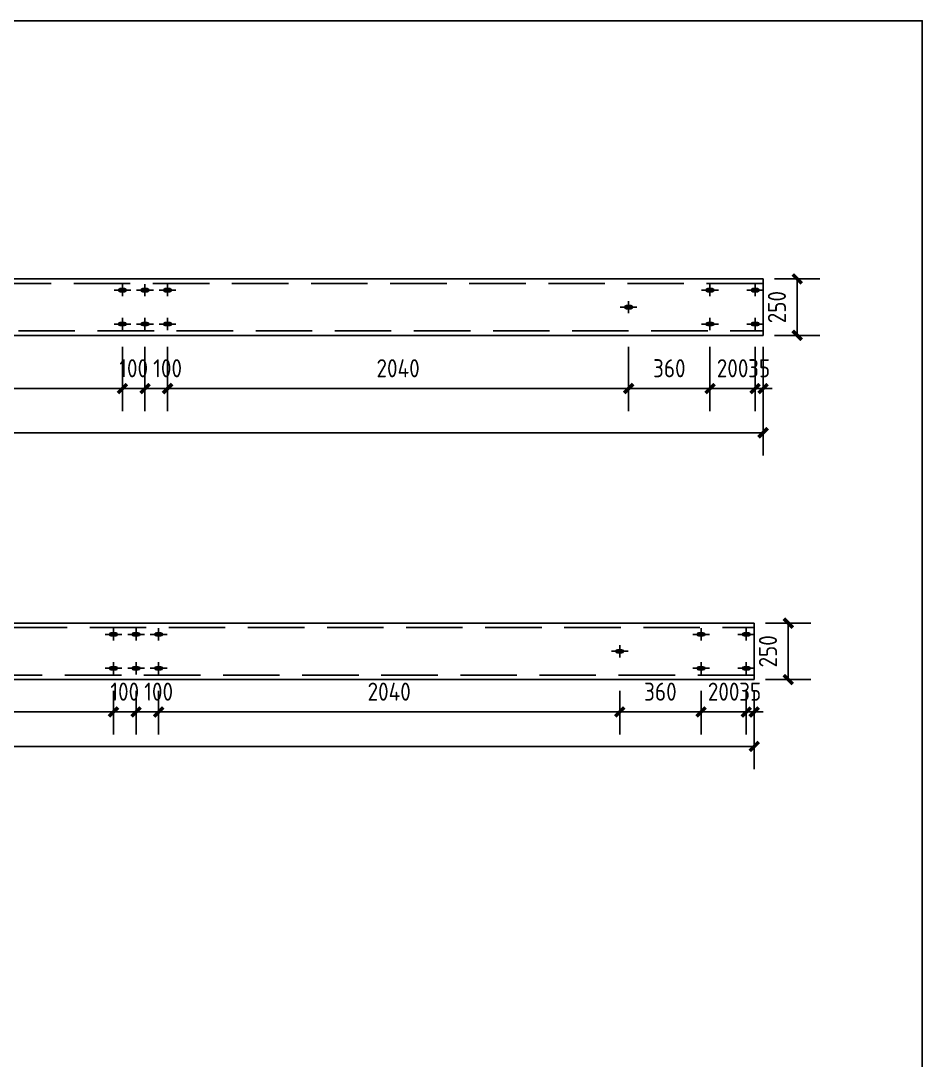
# Model space of a CAD drawing. Extents: x 411778 to 673094, y -11605 to 324395.
# Drawn here: x 657310 to 661299, y 67794 to 72395 of the extents above; entities that cross this region are included whole.
import ezdxf

# ---------------------------------------------------------------- set-up
doc = ezdxf.new("R2010")
doc.units = 0
doc.header["$LTSCALE"] = 1000
doc.header["$MEASUREMENT"] = 0
doc.linetypes.add('DASH', pattern=[0.35, 0.25, -0.1])
doc.styles.get("Standard").update_dxf_attribs({"font": 'gbenor.shx', "bigfont": 'gbcbig.shx'})
doc.dimstyles.get("Standard").update_dxf_attribs({"dimscale": 100, "dimtxt": 3.5, "dimasz": 1, "dimexe": 2.5, "dimexo": 3, "dimgap": 1.5, "dimtad": 1, "dimdec": 0, "dimzin": 0, "dimdsep": 46, "dimtxsty": 'Standard', "dimblk": 'ARCHTICK', "dimcen": 0.09, "dimadec": 0, "dimazin": 0, "dimtfac": 1, "dimtdec": 0, "dimtix": 1, "dimtmove": 2, "dimatfit": 3, "dimfxl": 1, "dimtolj": 1, "dimtzin": 0, "dimarcsym": 0})

# ---------------------------------------------------------------- blocks, each defined once
blk = doc.blocks.new('_ArchTick')
at = {"color": 0, "linetype": 'ByBlock', "const_width": 0.4}
blk.add_lwpolyline([(-0.5, -0.5), (0.5, 0.5)], dxfattribs=at)
blk = doc.blocks.new('*D1939')
at = {"color": 3, "lineweight": -2}
for p, q in [((653100, 70952.5), (653100, 70471.5)), ((660595, 70952.5), (660595, 70471.5)), ((653100, 70571.5), (660595, 70571.5))]:
    blk.add_line(p, q, dxfattribs=at)
at = {"layer": 'Defpoints', "color": 0}
for p in [(653100, 71002.5), (660595, 71002.5), (660595, 70571.5)]:
    blk.add_point(p, dxfattribs=at)
at = {"color": 3, "lineweight": -2, "xscale": 40, "yscale": 40, "zscale": 40, "rotation": 180}
blk.add_blockref('_ArchTick', (653100, 70571.5), dxfattribs=at)
at = {"color": 3, "lineweight": -2, "xscale": 40, "yscale": 40, "zscale": 40}
blk.add_blockref('_ArchTick', (660595, 70571.5), dxfattribs=at)
at = {"color": 0, "insert": (656847.5, 70661.5), "char_height": 80, "attachment_point": 5}
blk.add_mtext('\\A1;7495', dxfattribs=at)
blk = doc.blocks.new('*D1940')
at = {"color": 3, "lineweight": -2}
for p, q in [((653065.5, 69429), (653065.5, 69083)), ((660555.5, 69429), (660555.5, 69083)), ((653065.5, 69183), (660555.5, 69183))]:
    blk.add_line(p, q, dxfattribs=at)
at = {"layer": 'Defpoints', "color": 0}
for p in [(653065.5, 69479), (660555.5, 69479), (660555.5, 69183)]:
    blk.add_point(p, dxfattribs=at)
at = {"color": 3, "lineweight": -2, "xscale": 40, "yscale": 40, "zscale": 40, "rotation": 180}
blk.add_blockref('_ArchTick', (653065.5, 69183), dxfattribs=at)
at = {"color": 3, "lineweight": -2, "xscale": 40, "yscale": 40, "zscale": 40}
blk.add_blockref('_ArchTick', (660555.5, 69183), dxfattribs=at)
at = {"color": 0, "insert": (656810.5, 69273), "char_height": 80, "attachment_point": 5}
blk.add_mtext('\\A1;7490', dxfattribs=at)
blk = doc.blocks.new('*D2039')
at = {"color": 3, "lineweight": -2}
for p, q in [((656065, 70952.5), (656065, 70667)), ((657760, 70952.5), (657760, 70667)), ((656065, 70767), (657760, 70767))]:
    blk.add_line(p, q, dxfattribs=at)
at = {"layer": 'Defpoints', "color": 0}
for p in [(656065, 71002.5), (657760, 71002.5), (657760, 70767)]:
    blk.add_point(p, dxfattribs=at)
at = {"color": 3, "lineweight": -2, "xscale": 40, "yscale": 40, "zscale": 40, "rotation": 180}
blk.add_blockref('_ArchTick', (656065, 70767), dxfattribs=at)
at = {"color": 3, "lineweight": -2, "xscale": 40, "yscale": 40, "zscale": 40}
blk.add_blockref('_ArchTick', (657760, 70767), dxfattribs=at)
at = {"color": 0, "insert": (656912.5, 70857), "char_height": 80, "attachment_point": 5}
blk.add_mtext('\\A1;1695', dxfattribs=at)
blk = doc.blocks.new('*D2040')
at = {"color": 3, "lineweight": -2}
for p, q in [((657760, 70952.5), (657760, 70667)), ((657860, 70952.5), (657860, 70667)), ((657760, 70767), (657720, 70767)), ((657760, 70767), (657860, 70767)), ((657860, 70767), (657900, 70767))]:
    blk.add_line(p, q, dxfattribs=at)
at = {"layer": 'Defpoints', "color": 0}
for p in [(657760, 71002.5), (657860, 71002.5), (657860, 70767)]:
    blk.add_point(p, dxfattribs=at)
at = {"color": 3, "lineweight": -2, "xscale": 40, "yscale": 40, "zscale": 40}
blk.add_blockref('_ArchTick', (657760, 70767), dxfattribs=at)
at = {"color": 3, "lineweight": -2, "xscale": 40, "yscale": 40, "zscale": 40, "rotation": 180}
blk.add_blockref('_ArchTick', (657860, 70767), dxfattribs=at)
at = {"color": 0, "insert": (657810, 70857), "char_height": 80, "attachment_point": 5}
blk.add_mtext('\\A1;100', dxfattribs=at)
blk = doc.blocks.new('*D2041')
at = {"color": 3, "lineweight": -2}
for p, q in [((657860, 70952.5), (657860, 70667)), ((657960, 70952.5), (657960, 70667)), ((657860, 70767), (657960, 70767))]:
    blk.add_line(p, q, dxfattribs=at)
at = {"layer": 'Defpoints', "color": 0}
for p in [(657860, 71002.5), (657960, 71002.5), (657960, 70767)]:
    blk.add_point(p, dxfattribs=at)
at = {"color": 3, "lineweight": -2, "xscale": 40, "yscale": 40, "zscale": 40, "rotation": 180}
blk.add_blockref('_ArchTick', (657860, 70767), dxfattribs=at)
at = {"color": 3, "lineweight": -2, "xscale": 40, "yscale": 40, "zscale": 40}
blk.add_blockref('_ArchTick', (657960, 70767), dxfattribs=at)
at = {"color": 0, "insert": (657960, 70857), "char_height": 80, "attachment_point": 5}
blk.add_mtext('\\A1;100', dxfattribs=at)
blk = doc.blocks.new('*D2042')
at = {"color": 3, "lineweight": -2}
for p, q in [((657960, 70952.5), (657960, 70667)), ((660000, 70952.5), (660000, 70667)), ((657960, 70767), (660000, 70767))]:
    blk.add_line(p, q, dxfattribs=at)
at = {"layer": 'Defpoints', "color": 0}
for p in [(657960, 71002.5), (660000, 71002.5), (660000, 70767)]:
    blk.add_point(p, dxfattribs=at)
at = {"color": 3, "lineweight": -2, "xscale": 40, "yscale": 40, "zscale": 40, "rotation": 180}
blk.add_blockref('_ArchTick', (657960, 70767), dxfattribs=at)
at = {"color": 3, "lineweight": -2, "xscale": 40, "yscale": 40, "zscale": 40}
blk.add_blockref('_ArchTick', (660000, 70767), dxfattribs=at)
at = {"color": 0, "insert": (658980, 70857), "char_height": 80, "attachment_point": 5}
blk.add_mtext('\\A1;2040', dxfattribs=at)
blk = doc.blocks.new('*D2043')
at = {"color": 3, "lineweight": -2}
for p, q in [((660000, 70952.5), (660000, 70667)), ((660360, 70952.5), (660360, 70667)), ((660000, 70767), (660360, 70767))]:
    blk.add_line(p, q, dxfattribs=at)
at = {"layer": 'Defpoints', "color": 0}
for p in [(660000, 71002.5), (660360, 71002.5), (660360, 70767)]:
    blk.add_point(p, dxfattribs=at)
at = {"color": 3, "lineweight": -2, "xscale": 40, "yscale": 40, "zscale": 40, "rotation": 180}
blk.add_blockref('_ArchTick', (660000, 70767), dxfattribs=at)
at = {"color": 3, "lineweight": -2, "xscale": 40, "yscale": 40, "zscale": 40}
blk.add_blockref('_ArchTick', (660360, 70767), dxfattribs=at)
at = {"color": 0, "insert": (660180, 70857), "char_height": 80, "attachment_point": 5}
blk.add_mtext('\\A1;360', dxfattribs=at)
blk = doc.blocks.new('*D2044')
at = {"color": 3, "lineweight": -2}
for p, q in [((660360, 70952.5), (660360, 70667)), ((660560, 70952.5), (660560, 70667)), ((660360, 70767), (660320, 70767)), ((660360, 70767), (660560, 70767)), ((660560, 70767), (660600, 70767))]:
    blk.add_line(p, q, dxfattribs=at)
at = {"layer": 'Defpoints', "color": 0}
for p in [(660360, 71002.5), (660560, 71002.5), (660560, 70767)]:
    blk.add_point(p, dxfattribs=at)
at = {"color": 3, "lineweight": -2, "xscale": 40, "yscale": 40, "zscale": 40}
blk.add_blockref('_ArchTick', (660360, 70767), dxfattribs=at)
at = {"color": 3, "lineweight": -2, "xscale": 40, "yscale": 40, "zscale": 40, "rotation": 180}
blk.add_blockref('_ArchTick', (660560, 70767), dxfattribs=at)
at = {"color": 0, "insert": (660460, 70857), "char_height": 80, "attachment_point": 5}
blk.add_mtext('\\A1;200', dxfattribs=at)
blk = doc.blocks.new('*D2045')
at = {"color": 3, "lineweight": -2}
for p, q in [((660560, 70952.5), (660560, 70667)), ((660595, 70952.5), (660595, 70667)), ((660560, 70767), (660520, 70767)), ((660560, 70767), (660595, 70767)), ((660595, 70767), (660635, 70767))]:
    blk.add_line(p, q, dxfattribs=at)
at = {"layer": 'Defpoints', "color": 0}
for p in [(660560, 71002.5), (660595, 71002.5), (660595, 70767)]:
    blk.add_point(p, dxfattribs=at)
at = {"color": 3, "lineweight": -2, "xscale": 40, "yscale": 40, "zscale": 40}
blk.add_blockref('_ArchTick', (660560, 70767), dxfattribs=at)
at = {"color": 3, "lineweight": -2, "xscale": 40, "yscale": 40, "zscale": 40, "rotation": 180}
blk.add_blockref('_ArchTick', (660595, 70767), dxfattribs=at)
at = {"color": 0, "insert": (660577.5, 70857), "char_height": 80, "attachment_point": 5}
blk.add_mtext('\\A1;35', dxfattribs=at)
blk = doc.blocks.new('*D2046')
at = {"color": 3, "lineweight": -2}
for p, q in [((660645, 71252.5), (660846, 71252.5)), ((660746, 71252.5), (660746, 71002.5)), ((660645, 71002.5), (660846, 71002.5))]:
    blk.add_line(p, q, dxfattribs=at)
at = {"layer": 'Defpoints', "color": 0}
for p in [(660595, 71252.5), (660595, 71002.5), (660746, 71002.5)]:
    blk.add_point(p, dxfattribs=at)
at = {"color": 3, "lineweight": -2, "xscale": 40, "yscale": 40, "zscale": 40}
for p, rotation in [((660746, 71252.5), 90), ((660746, 71002.5), 270)]:
    blk.add_blockref('_ArchTick', p, dxfattribs=dict(at, rotation=rotation))
at = {"color": 0, "insert": (660656, 71127.5), "char_height": 80, "attachment_point": 5, "rotation": 90}
blk.add_mtext('\\A1;250', dxfattribs=at)
blk = doc.blocks.new('*D2059')
at = {"color": 3, "lineweight": -2}
for p, q in [((655900.5, 69429), (655900.5, 69235.5)), ((657720.5, 69429), (657720.5, 69235.5)), ((655900.5, 69335.5), (657720.5, 69335.5))]:
    blk.add_line(p, q, dxfattribs=at)
at = {"layer": 'Defpoints', "color": 0}
for p in [(655900.5, 69479), (657720.5, 69479), (657720.5, 69335.5)]:
    blk.add_point(p, dxfattribs=at)
at = {"color": 3, "lineweight": -2, "xscale": 40, "yscale": 40, "zscale": 40, "rotation": 180}
blk.add_blockref('_ArchTick', (655900.5, 69335.5), dxfattribs=at)
at = {"color": 3, "lineweight": -2, "xscale": 40, "yscale": 40, "zscale": 40}
blk.add_blockref('_ArchTick', (657720.5, 69335.5), dxfattribs=at)
at = {"color": 0, "insert": (656810.5, 69425.5), "char_height": 80, "attachment_point": 5}
blk.add_mtext('\\A1;1820', dxfattribs=at)
blk = doc.blocks.new('*D2060')
at = {"color": 3, "lineweight": -2}
for p, q in [((657720.5, 69429), (657720.5, 69235.5)), ((657820.5, 69429), (657820.5, 69235.5)), ((657720.5, 69335.5), (657680.5, 69335.5)), ((657720.5, 69335.5), (657820.5, 69335.5)), ((657820.5, 69335.5), (657860.5, 69335.5))]:
    blk.add_line(p, q, dxfattribs=at)
at = {"layer": 'Defpoints', "color": 0}
for p in [(657720.5, 69479), (657820.5, 69479), (657820.5, 69335.5)]:
    blk.add_point(p, dxfattribs=at)
at = {"color": 3, "lineweight": -2, "xscale": 40, "yscale": 40, "zscale": 40}
blk.add_blockref('_ArchTick', (657720.5, 69335.5), dxfattribs=at)
at = {"color": 3, "lineweight": -2, "xscale": 40, "yscale": 40, "zscale": 40, "rotation": 180}
blk.add_blockref('_ArchTick', (657820.5, 69335.5), dxfattribs=at)
at = {"color": 0, "insert": (657770.5, 69425.5), "char_height": 80, "attachment_point": 5}
blk.add_mtext('\\A1;100', dxfattribs=at)
blk = doc.blocks.new('*D2061')
at = {"color": 3, "lineweight": -2}
for p, q in [((657820.5, 69429), (657820.5, 69235.5)), ((657920.5, 69429), (657920.5, 69235.5)), ((657820.5, 69335.5), (657920.5, 69335.5))]:
    blk.add_line(p, q, dxfattribs=at)
at = {"layer": 'Defpoints', "color": 0}
for p in [(657820.5, 69479), (657920.5, 69479), (657920.5, 69335.5)]:
    blk.add_point(p, dxfattribs=at)
at = {"color": 3, "lineweight": -2, "xscale": 40, "yscale": 40, "zscale": 40, "rotation": 180}
blk.add_blockref('_ArchTick', (657820.5, 69335.5), dxfattribs=at)
at = {"color": 3, "lineweight": -2, "xscale": 40, "yscale": 40, "zscale": 40}
blk.add_blockref('_ArchTick', (657920.5, 69335.5), dxfattribs=at)
at = {"color": 0, "insert": (657920.5, 69425.5), "char_height": 80, "attachment_point": 5}
blk.add_mtext('\\A1;100', dxfattribs=at)
blk = doc.blocks.new('*D2062')
at = {"color": 3, "lineweight": -2}
for p, q in [((657920.5, 69429), (657920.5, 69235.5)), ((659960.5, 69429), (659960.5, 69235.5)), ((657920.5, 69335.5), (659960.5, 69335.5))]:
    blk.add_line(p, q, dxfattribs=at)
at = {"layer": 'Defpoints', "color": 0}
for p in [(657920.5, 69479), (659960.5, 69479), (659960.5, 69335.5)]:
    blk.add_point(p, dxfattribs=at)
at = {"color": 3, "lineweight": -2, "xscale": 40, "yscale": 40, "zscale": 40, "rotation": 180}
blk.add_blockref('_ArchTick', (657920.5, 69335.5), dxfattribs=at)
at = {"color": 3, "lineweight": -2, "xscale": 40, "yscale": 40, "zscale": 40}
blk.add_blockref('_ArchTick', (659960.5, 69335.5), dxfattribs=at)
at = {"color": 0, "insert": (658940.5, 69425.5), "char_height": 80, "attachment_point": 5}
blk.add_mtext('\\A1;2040', dxfattribs=at)
blk = doc.blocks.new('*D2063')
at = {"color": 3, "lineweight": -2}
for p, q in [((659960.5, 69429), (659960.5, 69235.5)), ((660320.5, 69429), (660320.5, 69235.5)), ((659960.5, 69335.5), (660320.5, 69335.5))]:
    blk.add_line(p, q, dxfattribs=at)
at = {"layer": 'Defpoints', "color": 0}
for p in [(659960.5, 69479), (660320.5, 69479), (660320.5, 69335.5)]:
    blk.add_point(p, dxfattribs=at)
at = {"color": 3, "lineweight": -2, "xscale": 40, "yscale": 40, "zscale": 40, "rotation": 180}
blk.add_blockref('_ArchTick', (659960.5, 69335.5), dxfattribs=at)
at = {"color": 3, "lineweight": -2, "xscale": 40, "yscale": 40, "zscale": 40}
blk.add_blockref('_ArchTick', (660320.5, 69335.5), dxfattribs=at)
at = {"color": 0, "insert": (660140.5, 69425.5), "char_height": 80, "attachment_point": 5}
blk.add_mtext('\\A1;360', dxfattribs=at)
blk = doc.blocks.new('*D2064')
at = {"color": 3, "lineweight": -2}
for p, q in [((660320.5, 69429), (660320.5, 69235.5)), ((660520.5, 69429), (660520.5, 69235.5)), ((660320.5, 69335.5), (660280.5, 69335.5)), ((660320.5, 69335.5), (660520.5, 69335.5)), ((660520.5, 69335.5), (660560.5, 69335.5))]:
    blk.add_line(p, q, dxfattribs=at)
at = {"layer": 'Defpoints', "color": 0}
for p in [(660320.5, 69479), (660520.5, 69479), (660520.5, 69335.5)]:
    blk.add_point(p, dxfattribs=at)
at = {"color": 3, "lineweight": -2, "xscale": 40, "yscale": 40, "zscale": 40}
blk.add_blockref('_ArchTick', (660320.5, 69335.5), dxfattribs=at)
at = {"color": 3, "lineweight": -2, "xscale": 40, "yscale": 40, "zscale": 40, "rotation": 180}
blk.add_blockref('_ArchTick', (660520.5, 69335.5), dxfattribs=at)
at = {"color": 0, "insert": (660420.5, 69425.5), "char_height": 80, "attachment_point": 5}
blk.add_mtext('\\A1;200', dxfattribs=at)
blk = doc.blocks.new('*D2065')
at = {"color": 3, "lineweight": -2}
for p, q in [((660520.5, 69429), (660520.5, 69235.5)), ((660555.5, 69429), (660555.5, 69235.5)), ((660520.5, 69335.5), (660480.5, 69335.5)), ((660520.5, 69335.5), (660555.5, 69335.5)), ((660555.5, 69335.5), (660595.5, 69335.5))]:
    blk.add_line(p, q, dxfattribs=at)
at = {"layer": 'Defpoints', "color": 0}
for p in [(660520.5, 69479), (660555.5, 69479), (660555.5, 69335.5)]:
    blk.add_point(p, dxfattribs=at)
at = {"color": 3, "lineweight": -2, "xscale": 40, "yscale": 40, "zscale": 40}
blk.add_blockref('_ArchTick', (660520.5, 69335.5), dxfattribs=at)
at = {"color": 3, "lineweight": -2, "xscale": 40, "yscale": 40, "zscale": 40, "rotation": 180}
blk.add_blockref('_ArchTick', (660555.5, 69335.5), dxfattribs=at)
at = {"color": 0, "insert": (660538, 69425.5), "char_height": 80, "attachment_point": 5}
blk.add_mtext('\\A1;35', dxfattribs=at)
blk = doc.blocks.new('*D2070')
at = {"color": 3, "lineweight": -2}
for p, q in [((660605.5, 69729), (660806.5, 69729)), ((660706.5, 69729), (660706.5, 69479)), ((660605.5, 69479), (660806.5, 69479))]:
    blk.add_line(p, q, dxfattribs=at)
at = {"layer": 'Defpoints', "color": 0}
for p in [(660555.5, 69729), (660555.5, 69479), (660706.5, 69479)]:
    blk.add_point(p, dxfattribs=at)
at = {"color": 3, "lineweight": -2, "xscale": 40, "yscale": 40, "zscale": 40}
for p, rotation in [((660706.5, 69729), 90), ((660706.5, 69479), 270)]:
    blk.add_blockref('_ArchTick', p, dxfattribs=dict(at, rotation=rotation))
at = {"color": 0, "insert": (660616.5, 69604), "char_height": 80, "attachment_point": 5, "rotation": 90}
blk.add_mtext('\\A1;250', dxfattribs=at)

msp = doc.modelspace()

# ---------------------------------------------------------------- linework, layer by layer
for p, q in [((660595, 71252.5), (653100, 71252.5)), ((657760, 71229.5), (657760, 71175.5)), ((657860, 71229.5), (657860, 71175.5)), ((657960, 71229.5), (657960, 71175.5)), ((660360, 71229.5), (660360, 71175.5)), ((660560, 71229.5), (660560, 71175.5)), ((660595, 71002.5), (660595, 71252.5)), ((657797, 71202.5), (657723, 71202.5)), ((657750, 71209.5), (657770, 71209.5)), ((657760, 71202.5), (657750, 71202.5)), ((657770, 71195.5), (657750, 71195.5)), ((657897, 71202.5), (657823, 71202.5)), ((657850, 71209.5), (657870, 71209.5)), ((657860, 71202.5), (657850, 71202.5)), ((657870, 71195.5), (657850, 71195.5)), ((657997, 71202.5), (657923, 71202.5)), ((657950, 71209.5), (657970, 71209.5)), ((657960, 71202.5), (657950, 71202.5)), ((657970, 71195.5), (657950, 71195.5)), ((660397, 71202.5), (660323, 71202.5)), ((660350, 71209.5), (660370, 71209.5)), ((660360, 71202.5), (660350, 71202.5)), ((660370, 71195.5), (660350, 71195.5)), ((660597, 71202.5), (660523, 71202.5)), ((660550, 71209.5), (660570, 71209.5)), ((660560, 71202.5), (660550, 71202.5)), ((660570, 71195.5), (660550, 71195.5)), ((659990, 71134.5), (660010, 71134.5)), ((660000, 71154.5), (660000, 71100.5)), ((660037, 71127.5), (659963, 71127.5)), ((660000, 71127.5), (659990, 71127.5)), ((660010, 71120.5), (659990, 71120.5)), ((657797, 71052.5), (657723, 71052.5)), ((657750, 71059.5), (657770, 71059.5)), ((657760, 71052.5), (657750, 71052.5)), ((657770, 71045.5), (657750, 71045.5)), ((657760, 71079.5), (657760, 71025.5)), ((657897, 71052.5), (657823, 71052.5)), ((657850, 71059.5), (657870, 71059.5)), ((657860, 71052.5), (657850, 71052.5)), ((657870, 71045.5), (657850, 71045.5)), ((657860, 71079.5), (657860, 71025.5)), ((657997, 71052.5), (657923, 71052.5)), ((657950, 71059.5), (657970, 71059.5)), ((657960, 71052.5), (657950, 71052.5)), ((657970, 71045.5), (657950, 71045.5)), ((657960, 71079.5), (657960, 71025.5)), ((660397, 71052.5), (660323, 71052.5)), ((660350, 71059.5), (660370, 71059.5)), ((660360, 71052.5), (660350, 71052.5)), ((660370, 71045.5), (660350, 71045.5)), ((660360, 71079.5), (660360, 71025.5)), ((660597, 71052.5), (660523, 71052.5)), ((660550, 71059.5), (660570, 71059.5)), ((660560, 71052.5), (660550, 71052.5)), ((660570, 71045.5), (660550, 71045.5)), ((660560, 71079.5), (660560, 71025.5)), ((653100, 71002.5), (660595, 71002.5)), ((653065.5, 69729), (660555.5, 69729)), ((657720.5, 69706), (657720.5, 69652)), ((657820.5, 69706), (657820.5, 69652)), ((657920.5, 69706), (657920.5, 69652)), ((660320.5, 69706), (660320.5, 69652)), ((660520.5, 69706), (660520.5, 69652)), ((660555.5, 69729), (660555.5, 69479)), ((657757.5, 69679), (657683.5, 69679)), ((657710.5, 69686), (657730.5, 69686)), ((657720.5, 69679), (657710.5, 69679)), ((657730.5, 69672), (657710.5, 69672)), ((657857.5, 69679), (657783.5, 69679)), ((657810.5, 69686), (657830.5, 69686)), ((657820.5, 69679), (657810.5, 69679)), ((657830.5, 69672), (657810.5, 69672)), ((657957.5, 69679), (657883.5, 69679)), ((657910.5, 69686), (657930.5, 69686)), ((657920.5, 69679), (657910.5, 69679)), ((657930.5, 69672), (657910.5, 69672)), ((660357.5, 69679), (660283.5, 69679)), ((660310.5, 69686), (660330.5, 69686)), ((660320.5, 69679), (660310.5, 69679)), ((660330.5, 69672), (660310.5, 69672)), ((660557.5, 69679), (660483.5, 69679)), ((660510.5, 69686), (660530.5, 69686)), ((660520.5, 69679), (660510.5, 69679)), ((660530.5, 69672), (660510.5, 69672)), ((659960.5, 69631), (659960.5, 69577)), ((659997.5, 69604), (659923.5, 69604)), ((659950.5, 69611), (659970.5, 69611)), ((659960.5, 69604), (659950.5, 69604)), ((659970.5, 69597), (659950.5, 69597)), ((657757.5, 69529), (657683.5, 69529)), ((657710.5, 69536), (657730.5, 69536)), ((657720.5, 69529), (657710.5, 69529)), ((657730.5, 69522), (657710.5, 69522)), ((657720.5, 69556), (657720.5, 69502)), ((657857.5, 69529), (657783.5, 69529)), ((657810.5, 69536), (657830.5, 69536)), ((657820.5, 69529), (657810.5, 69529)), ((657830.5, 69522), (657810.5, 69522)), ((657820.5, 69556), (657820.5, 69502)), ((657957.5, 69529), (657883.5, 69529)), ((657910.5, 69536), (657930.5, 69536)), ((657920.5, 69529), (657910.5, 69529)), ((657930.5, 69522), (657910.5, 69522)), ((657920.5, 69556), (657920.5, 69502)), ((660357.5, 69529), (660283.5, 69529)), ((660310.5, 69536), (660330.5, 69536)), ((660320.5, 69529), (660310.5, 69529)), ((660330.5, 69522), (660310.5, 69522)), ((660320.5, 69556), (660320.5, 69502)), ((660557.5, 69529), (660483.5, 69529)), ((660510.5, 69536), (660530.5, 69536)), ((660520.5, 69529), (660510.5, 69529)), ((660530.5, 69522), (660510.5, 69522)), ((660520.5, 69556), (660520.5, 69502)), ((660555.5, 69479), (653065.5, 69479))]:
    msp.add_line(p, q)
at = {"linetype": 'DASH'}
for p, q in [((660595, 71232.5), (653100, 71232.5)), ((653100, 71022.5), (660595, 71022.5)), ((653065.5, 69709), (660555.5, 69709)), ((660555.5, 69499), (653065.5, 69499))]:
    msp.add_line(p, q, dxfattribs=at)
msp.add_lwpolyline([(652389, 72395), (661299, 72395), (661299, 66095), (652389, 66095)], close=True)
for centre, start, end in [((657750, 71202.5), 90, 270), ((657770, 71202.5), 270, 90), ((657850, 71202.5), 90, 270), ((657870, 71202.5), 270, 90), ((657950, 71202.5), 90, 270), ((657970, 71202.5), 270, 90), ((660350, 71202.5), 90, 270), ((660370, 71202.5), 270, 90), ((660550, 71202.5), 90, 270), ((660570, 71202.5), 270, 90), ((659990, 71127.5), 90, 270), ((660010, 71127.5), 270, 90), ((657750, 71052.5), 90, 270), ((657770, 71052.5), 270, 90), ((657850, 71052.5), 90, 270), ((657870, 71052.5), 270, 90), ((657950, 71052.5), 90, 270), ((657970, 71052.5), 270, 90), ((660350, 71052.5), 90, 270), ((660370, 71052.5), 270, 90), ((660550, 71052.5), 90, 270), ((660570, 71052.5), 270, 90), ((657710.5, 69679), 90, 270), ((657730.5, 69679), 270, 90), ((657810.5, 69679), 90, 270), ((657830.5, 69679), 270, 90), ((657910.5, 69679), 90, 270), ((657930.5, 69679), 270, 90), ((660310.5, 69679), 90, 270), ((660330.5, 69679), 270, 90), ((660510.5, 69679), 90, 270), ((660530.5, 69679), 270, 90), ((659950.5, 69604), 90, 270), ((659970.5, 69604), 270, 90), ((657710.5, 69529), 90, 270), ((657730.5, 69529), 270, 90), ((657810.5, 69529), 90, 270), ((657830.5, 69529), 270, 90), ((657910.5, 69529), 90, 270), ((657930.5, 69529), 270, 90), ((660310.5, 69529), 90, 270), ((660330.5, 69529), 270, 90), ((660510.5, 69529), 90, 270), ((660530.5, 69529), 270, 90)]:
    msp.add_arc(centre, 7, start, end)

# ---------------------------------------------------------------- dimensions: what is measured, and where the dimension line sits
for p1, p2, distance, picture, middle in [((660595, 71252.5), (660595, 71002.5), 151, '*D2046', (660656, 71127.5)), ((653100, 71002.5), (660595, 71002.5), -431, '*D1939', (656847.5, 70661.5)), ((660555.5, 69729), (660555.5, 69479), 151, '*D2070', (660616.5, 69604)), ((653065.5, 69479), (660555.5, 69479), -296, '*D1940', (656810.5, 69273))]:
    dim = msp.add_aligned_dim(p1=p1, p2=p2, distance=distance, dimstyle='Standard', override={"dimtxt": 0.8, "dimasz": 0.4, "dimexe": 1, "dimexo": 0.5, "dimgap": 0.5, "dimclrd": 3, "dimclre": 3})
    dim.commit()
    dim.dimension.update_dxf_attribs({"geometry": picture, "text_midpoint": middle})
for base, p1, p2, picture, middle in [((657760, 70767), (656065, 71002.5), (657760, 71002.5), '*D2039', (656912.5, 70857)), ((657860, 70767), (657760, 71002.5), (657860, 71002.5), '*D2040', (657810, 70857)), ((660000, 70767), (657960, 71002.5), (660000, 71002.5), '*D2042', (658980, 70857)), ((660360, 70767), (660000, 71002.5), (660360, 71002.5), '*D2043', (660180, 70857)), ((660560, 70767), (660360, 71002.5), (660560, 71002.5), '*D2044', (660460, 70857)), ((660595, 70767), (660560, 71002.5), (660595, 71002.5), '*D2045', (660577.5, 70857)), ((657720.5, 69335.5), (655900.5, 69479), (657720.5, 69479), '*D2059', (656810.5, 69425.5)), ((657820.5, 69335.5), (657720.5, 69479), (657820.5, 69479), '*D2060', (657770.5, 69425.5)), ((659960.5, 69335.5), (657920.5, 69479), (659960.5, 69479), '*D2062', (658940.5, 69425.5)), ((660320.5, 69335.5), (659960.5, 69479), (660320.5, 69479), '*D2063', (660140.5, 69425.5)), ((660520.5, 69335.5), (660320.5, 69479), (660520.5, 69479), '*D2064', (660420.5, 69425.5)), ((660555.5, 69335.5), (660520.5, 69479), (660555.5, 69479), '*D2065', (660538, 69425.5))]:
    dim = msp.add_linear_dim(base=base, p1=p1, p2=p2, dimstyle='Standard', override={"dimtxt": 0.8, "dimasz": 0.4, "dimexe": 1, "dimexo": 0.5, "dimgap": 0.5, "dimclrd": 3, "dimclre": 3})
    dim.commit()
    dim.dimension.update_dxf_attribs({"geometry": picture, "text_midpoint": middle})
for base, p1, p2, picture, middle in [((657960, 70767), (657860, 71002.5), (657960, 71002.5), '*D2041', (657960, 70857)), ((657920.5, 69335.5), (657820.5, 69479), (657920.5, 69479), '*D2061', (657920.5, 69425.5))]:
    dim = msp.add_linear_dim(base=base, p1=p1, p2=p2, dimstyle='Standard', override={"dimtxt": 0.8, "dimasz": 0.4, "dimexe": 1, "dimexo": 0.5, "dimgap": 0.5, "dimclrd": 3, "dimclre": 3})
    dim.commit()
    dim.dimension.update_dxf_attribs({"geometry": picture, "text_midpoint": middle, "dimtype": 160})

doc.saveas('drawing.dxf')
